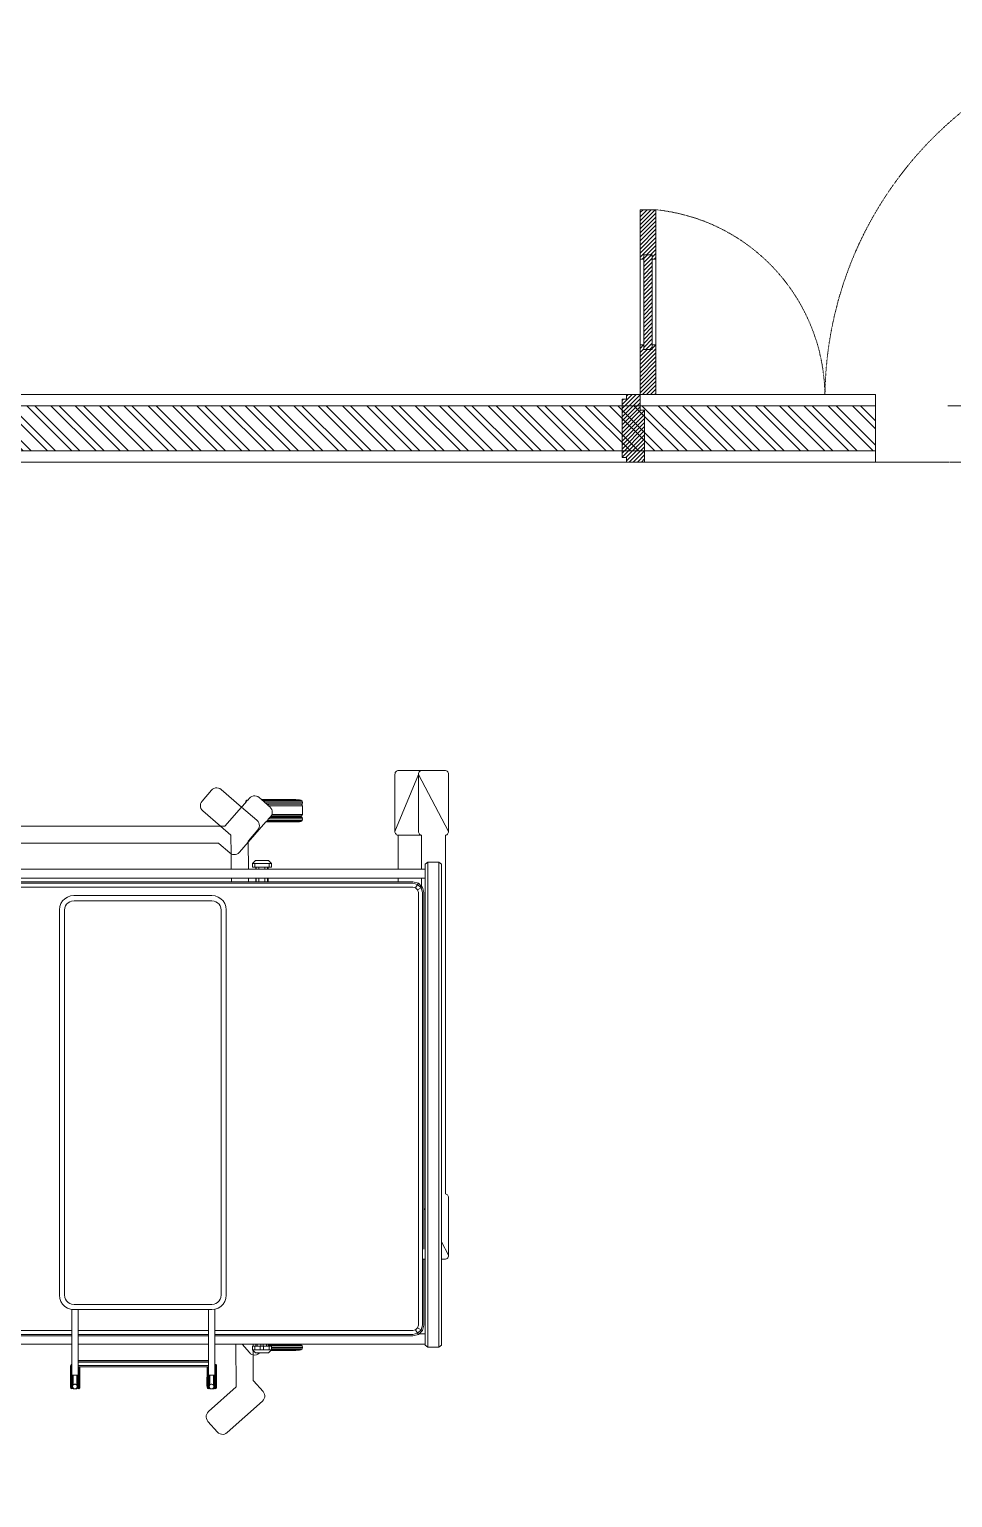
# Model space of a CAD drawing. Header units: millimetres. Extents: x -280308 to 6402717, y -14 to 2073074.
# Drawn here: x -25357 to -23309, y 482651 to 485908 of the extents above; entities that cross this region are included whole.
import ezdxf
from ezdxf.enums import TextEntityAlignment as Align

# ---------------------------------------------------------------- set-up
doc = ezdxf.new("R2010")
doc.units = ezdxf.units.MM
for name, pattern in [('ACAD_ISO03W100', [30, 12, -18]), ('ACAD_ISO08W100', [36, 24, -3, 6, -3]), ('DASHED2', [0.375, 0.25, -0.125])]:
    doc.linetypes.add(name, pattern=pattern)
doc.layers.get('0').update_dxf_attribs({"lineweight": 0})
for name, color, linetype, lineweight in [('_Door & Window', 1, 'Continuous', 0), ('A-ALINE-3', 111, 'Continuous', 15), ('A-ALINE-6', 117, 'Continuous', 9), ('A-ANNOTATION', 144, 'Continuous', 0), ('A-Furn', 250, 'Continuous', 0), ('A-FURN-EQPM', 177, 'Continuous', 0)]:
    doc.layers.add(name, color=color, linetype=linetype, lineweight=lineweight)
doc.layers.add('A-FILL-1', color=7, linetype='Continuous', lineweight=0, true_color=0x454545)
doc.layers.add('A-TEXT', color=254, linetype='Continuous')
doc.styles.add('CENTURY', font='GOTHIC.TTF')
doc.styles.get("Standard").update_dxf_attribs({"font": 'arial.ttf'})

# ---------------------------------------------------------------- blocks, each defined once
blk = doc.blocks.new('A$C6ab96ad6')
at = {"layer": 'A-Furn'}
h = blk.add_hatch(dxfattribs=at)
h.set_pattern_fill('ANSI31', color=256, scale=2, angle=540, style=0)
h.set_pattern_definition([(225, (-3598.3206, 30706.9954), (4.490128, -4.490128), [])])
h.paths.add_polyline_path([(10, 960), (10, 850), (2, 850), (2, 860), (-17, 860), (-17, 850), (-25, 850), (-25, 960)])
h = blk.add_hatch(dxfattribs=at)
h.set_pattern_fill('ANSI31', color=256, scale=2, angle=540, style=0)
h.set_pattern_definition([(225, (-3598.3206, 30816.9954), (4.490128, -4.490128), [])])
h.paths.add_polyline_path([(2, 860), (-17, 860), (-17, 250), (2, 250)])
h = blk.add_hatch(dxfattribs=at)
h.set_pattern_fill('ANSI31', color=256, scale=2, angle=540, style=0)
h.set_pattern_definition([(225, (-3198.3206, 30306.9954), (4.490128, -4.490128), [])])
h.paths.add_polyline_path([(-1210, 560), (-1210, 450), (-1202, 450), (-1202, 460), (-1183, 460), (-1183, 450), (-1175, 450), (-1175, 560)])
h = blk.add_hatch(dxfattribs=at)
h.set_pattern_fill('ANSI31', color=256, scale=2, angle=540, style=0)
h.set_pattern_definition([(225, (-3198.3206, 30816.9954), (4.490128, -4.490128), [])])
h.paths.add_polyline_path([(-1202, 460), (-1183, 460), (-1183, 250), (-1202, 250)])
h = blk.add_hatch(dxfattribs=at)
h.set_pattern_fill('ANSI31', color=256, scale=2, angle=540, style=0)
h.set_pattern_definition([(225, (-2593.7735, 30816.9954), (4.490128, -4.490128), [])])
h.paths.add_polyline_path([(-1210, 150), (-1210, 260), (-1202, 260), (-1202, 250), (-1183, 250), (-1183, 260), (-1175, 260), (-1175, 150)])
h = blk.add_hatch(dxfattribs=at)
h.set_pattern_fill('ANSI31', color=256, scale=2, angle=540, style=0)
h.set_pattern_definition([(225, (-2993.7735, 30816.9954), (4.490128, -4.490128), [])])
h.paths.add_polyline_path([(10, 150), (10, 260), (2, 260), (2, 250), (-17, 250), (-17, 260), (-25, 260), (-25, 150)])
h = blk.add_hatch(dxfattribs=at)
h.set_pattern_fill('ANSI31', color=256, scale=2, angle=540, style=0)
h.set_pattern_definition([(225, (-3898.3206, 30765.815), (4.490128, -4.490128), [])])
h.paths.add_polyline_path([(-1240, 0), (-1240, 10), (-1250, 10), (-1250, 140), (-1240, 140), (-1240, 150), (-1210, 150), (-1210, 115), (-1200, 115), (-1200, 0)])
h = blk.add_hatch(dxfattribs=at)
h.set_pattern_fill('ANSI31', color=256, scale=2, angle=540, style=0)
h.set_pattern_definition([(225, (-3598.3206, 30765.815), (4.490128, -4.490128), [])])
h.paths.add_polyline_path([(40, 0), (40, 10), (50, 10), (50, 140), (40, 140), (40, 150), (10, 150), (10, 115), (0, 115), (0, 0)])
at = {"layer": '_Door & Window'}
for points in [[(10, 960), (10, 850), (2, 850), (2, 860), (-17, 860), (-17, 850), (-25, 850), (-25, 960), (10, 960)], [(-1210, 560), (-1210, 450), (-1202, 450), (-1202, 460), (-1183, 460), (-1183, 450), (-1175, 450), (-1175, 560), (-1210, 560)], [(-1210, 150), (-1210, 260), (-1202, 260), (-1202, 250), (-1183, 250), (-1183, 260), (-1175, 260), (-1175, 150), (-1210, 150)], [(10, 150), (10, 260), (2, 260), (2, 250), (-17, 250), (-17, 260), (-25, 260), (-25, 150), (10, 150)], [(-1240, 0), (-1240, 10), (-1250, 10), (-1250, 140), (-1240, 140), (-1240, 150), (-1210, 150), (-1210, 115), (-1200, 115), (-1200, 0), (-1240, 0)], [(40, 0), (40, 10), (50, 10), (50, 140), (40, 140), (40, 150), (10, 150), (10, 115), (0, 115), (0, 0), (40, 0)]]:
    blk.add_lwpolyline(points, dxfattribs=at)
for points in [[(10, 150), (-25, 150), (-25, 960), (10, 960)], [(-1210, 150), (-1175, 150), (-1175, 560), (-1210, 560)]]:
    blk.add_lwpolyline(points, close=True, dxfattribs=at)
at = {"layer": '_Door & Window', "linetype": 'ACAD_ISO03W100', "ltscale": 0.02}
for centre, radius, start, end in [((22.2, 139.1), 822.2, 93.2889, 179.2425), ((-1218.1, 144.1), 418.1, 0.8095, 84.0847)]:
    blk.add_arc(centre, radius, start, end, dxfattribs=at)
at = {"layer": 'A-Furn'}
for points in [[(2, 860), (-17, 860), (-17, 250), (2, 250)], [(-1202, 460), (-1183, 460), (-1183, 250), (-1202, 250)]]:
    blk.add_lwpolyline(points, close=True, dxfattribs=at)
at = {"layer": 'Defpoints', "ltscale": 0.25, "insert": (-98.9, 182.1), "char_height": 30, "attachment_point": 1, "style": 'CENTURY'}
blk.add_mtext_dynamic_manual_height_columns('120', width=78.467, gutter_width=750, heights=[0], dxfattribs=at)
blk = doc.blocks.new('A$C286adef0')
at = {"layer": 'A-FILL-1', "ltscale": 0.25}
h = blk.add_hatch(dxfattribs=at)
h.set_pattern_fill('ANSI32', color=256, scale=4, angle=270)
h.set_pattern_definition([(315, (50519.543, 89206.224), (26.940768, 26.940768), []), (315, (50519.543, 89188.263), (26.940768, 26.940768), [])])
h.paths.add_polyline_path([(22535.3, -15472), (18272.8, -15472), (18272.8, -15372), (22535.3, -15372)])
at = {"color": 0, "linetype": 'DASHED2', "lineweight": -2, "ltscale": 6}
blk.add_lwpolyline([(19247.8, -18347), (23247.8, -18347), (23247.8, -15497), (19247.8, -15497)], close=True, dxfattribs=at)
at = {"layer": 'A-ALINE-3', "linetype": 'Continuous'}
blk.add_lwpolyline([(22535.3, -15472), (18272.8, -15472), (18272.8, -15372), (22535.3, -15372)], close=True, dxfattribs=at)
at = {"layer": 'A-ALINE-6'}
blk.add_lwpolyline([(22535.3, -15497), (18272.8, -15497), (18272.8, -15347), (22535.3, -15347)], close=True, dxfattribs=at)
at = {"ltscale": 0.25}
blk.add_blockref('A$C6ab96ad6', (23222.8, -15497), dxfattribs=at)
blk = doc.blocks.new('*U539')
at = {"layer": 'A-ANNOTATION', "linetype": 'ACAD_ISO08W100', "ltscale": 0.25}
blk.add_lwpolyline([(0, -7.6411), (0, -228.3482)], dxfattribs=at)
at = {"layer": 'A-TEXT'}
blk.add_attdef('N', text='', height=0.9, dxfattribs=at).set_placement((0, 2.75), align=Align.MIDDLE_CENTER)
blk = doc.blocks.new('A$Cf37525da')
at = {"color": 124, "xscale": -360.0000000000001, "yscale": 360.0000000000001, "zscale": 360.0000000000001, "rotation": 270}
blk.add_blockref('*U539', (4643.8, -13700), dxfattribs=at)
blk = doc.blocks.new('A$C872eac23')
at = {"color": 0, "linetype": 'ByBlock', "lineweight": -2}
for p, q in [((-0.4909, -2.1111), (-0.4909, -0.0817)), ((-0.4821, -2.1111), (-0.4821, -0.0817)), ((0.5013, -0.0817), (0.5013, -1.3546)), ((0.5101, -0.0817), (0.5101, -1.3546)), ((0.5133, -0.0817), (0.5133, -1.3546)), ((-0.5224, -0.4326), (-0.5224, -1.7081)), ((-0.5019, -0.4326), (-0.5019, -1.7083)), ((-0.4941, -0.4326), (-0.4941, -1.7084)), ((-0.6176, -0.543), (-0.6176, -1.6843)), ((0.5317, -1.3546), (0.5317, -1.1233)), ((-0.5795, -1.2092), (-0.5795, -1.6803)), ((-0.4566, -1.3388), (-0.4516, -1.3338)), ((-0.4516, -1.3338), (-0.4457, -1.3301)), ((-0.4457, -1.3301), (-0.439, -1.3277)), ((-0.439, -1.3277), (-0.4317, -1.3268)), ((-0.4317, -1.3268), (0.4231, -1.3268)), ((0.4231, -1.3268), (0.4304, -1.3277)), ((0.4304, -1.3277), (0.4371, -1.3301)), ((0.4371, -1.3301), (0.443, -1.3338)), ((0.443, -1.3338), (0.448, -1.3388)), ((-0.4636, -1.3587), (-0.4627, -1.3514)), ((-0.4636, -1.6652), (-0.4636, -1.3587)), ((-0.4627, -1.3514), (-0.4603, -1.3447)), ((-0.4603, -1.3447), (-0.4566, -1.3388)), ((-0.4514, -1.354), (-0.4521, -1.3593)), ((-0.4521, -1.3593), (-0.4521, -1.6646)), ((-0.4499, -1.3498), (-0.4514, -1.354)), ((-0.4475, -1.346), (-0.4499, -1.3498)), ((-0.4444, -1.3429), (-0.4475, -1.346)), ((-0.4406, -1.3405), (-0.4444, -1.3429)), ((-0.4364, -1.3389), (-0.4406, -1.3405)), ((-0.431, -1.3383), (-0.4364, -1.3389)), ((0.4225, -1.3383), (-0.431, -1.3383)), ((0.4278, -1.3389), (0.4225, -1.3383)), ((0.432, -1.3405), (0.4278, -1.3389)), ((0.4358, -1.3429), (0.432, -1.3405)), ((0.4389, -1.346), (0.4358, -1.3429)), ((0.4413, -1.3498), (0.4389, -1.346)), ((0.4429, -1.354), (0.4413, -1.3498)), ((0.4435, -1.3593), (0.4429, -1.354)), ((0.4435, -1.6646), (0.4435, -1.3593)), ((0.448, -1.3388), (0.4517, -1.3447)), ((0.4517, -1.3447), (0.4541, -1.3514)), ((0.4545, -1.3546), (0.4541, -1.3514)), ((0.4545, -1.3546), (0.455, -1.3587)), ((0.5013, -1.3546), (0.4545, -1.3546)), ((0.455, -1.3587), (0.455, -1.3687)), ((0.5101, -1.3546), (0.5013, -1.3546)), ((0.5133, -1.3546), (0.5101, -1.3546)), ((0.5317, -1.3546), (0.5133, -1.3546)), ((0.5767, -1.3546), (0.5317, -1.3546)), ((0.577, -1.353), (0.5766, -1.3544)), ((0.5766, -1.3544), (0.5767, -1.3546)), ((0.5821, -1.3544), (0.5766, -1.3544)), ((0.582, -1.3546), (0.5767, -1.3546)), ((0.578, -1.352), (0.577, -1.353)), ((0.577, -1.353), (0.6302, -1.353)), ((0.5781, -1.352), (0.578, -1.352)), ((0.5793, -1.3517), (0.5781, -1.352)), ((0.5781, -1.352), (0.629, -1.352)), ((0.5828, -1.3517), (0.5793, -1.3517)), ((0.582, -1.3546), (0.5821, -1.3544)), ((0.5822, -1.3546), (0.582, -1.3546)), ((0.5821, -1.3544), (0.5822, -1.3544)), ((0.5822, -1.3544), (0.6306, -1.3543)), ((0.5822, -1.3544), (0.5822, -1.3546)), ((0.5822, -1.3546), (0.6005, -1.3546)), ((0.583, -1.3513), (0.5828, -1.3517)), ((0.5828, -1.3517), (0.6247, -1.3516)), ((0.6245, -1.3512), (0.583, -1.3513)), ((0.6005, -1.3546), (0.6005, -1.3557)), ((0.6005, -1.3557), (0.6005, -1.356)), ((0.6005, -1.3557), (0.6302, -1.3557)), ((0.6005, -1.356), (0.6005, -1.3572)), ((0.6005, -1.3572), (0.6005, -1.3654)), ((0.6189, -1.3572), (0.6005, -1.3572)), ((0.6005, -1.3654), (0.6005, -1.3667)), ((0.6189, -1.3654), (0.6005, -1.3654)), ((0.6005, -1.3667), (0.6005, -1.3669)), ((0.6005, -1.3667), (0.6253, -1.3667)), ((0.6005, -1.3669), (0.6005, -1.3673)), ((0.6005, -1.3669), (0.6253, -1.3669)), ((0.6005, -1.3673), (0.629, -1.3672)), ((0.6005, -1.3673), (0.6005, -1.3683)), ((0.6085, -1.3559), (0.6099, -1.3559)), ((0.6129, -1.3559), (0.6149, -1.3559)), ((0.617, -1.3559), (0.6191, -1.3559)), ((0.6189, -1.3572), (0.6227, -1.3571)), ((0.6228, -1.3655), (0.6189, -1.3654)), ((0.6271, -1.3559), (0.6205, -1.3559)), ((0.6205, -1.3613), (0.6206, -1.3603)), ((0.6206, -1.3623), (0.6205, -1.3613)), ((0.6206, -1.3603), (0.6209, -1.3593)), ((0.6209, -1.3633), (0.6206, -1.3623)), ((0.6209, -1.3593), (0.6214, -1.3584)), ((0.6214, -1.3642), (0.6209, -1.3633)), ((0.6214, -1.3584), (0.622, -1.3576)), ((0.6221, -1.3649), (0.6214, -1.3642)), ((0.622, -1.3576), (0.6227, -1.3571)), ((0.6228, -1.3655), (0.6221, -1.3649)), ((0.6227, -1.3571), (0.6228, -1.357)), ((0.6228, -1.357), (0.6237, -1.3565)), ((0.6228, -1.3656), (0.6228, -1.3655)), ((0.6237, -1.3661), (0.6228, -1.3656)), ((0.6237, -1.3565), (0.6247, -1.3562)), ((0.6247, -1.3663), (0.6237, -1.3661)), ((0.6247, -1.3516), (0.6245, -1.3512)), ((0.6247, -1.3516), (0.6277, -1.3516)), ((0.6247, -1.3562), (0.6257, -1.3561)), ((0.6257, -1.3664), (0.6247, -1.3663)), ((0.6253, -1.3667), (0.6253, -1.3669)), ((0.6253, -1.3667), (0.6301, -1.3667)), ((0.6253, -1.3669), (0.6278, -1.3669)), ((0.6257, -1.3561), (0.6267, -1.3562)), ((0.6257, -1.3561), (0.6257, -1.3561)), ((0.6257, -1.3664), (0.6267, -1.3663)), ((0.6267, -1.3562), (0.6277, -1.3565)), ((0.6277, -1.3661), (0.6267, -1.3663)), ((0.6287, -1.3559), (0.6275, -1.3559)), ((0.6277, -1.3516), (0.6278, -1.3516)), ((0.6277, -1.3516), (0.6277, -1.3516)), ((0.6277, -1.3565), (0.6286, -1.357)), ((0.6286, -1.3656), (0.6277, -1.3661)), ((0.6278, -1.3516), (0.629, -1.352)), ((0.6278, -1.3669), (0.629, -1.3672)), ((0.6288, -1.3572), (0.6286, -1.357)), ((0.6286, -1.3656), (0.6289, -1.3654)), ((0.6288, -1.3654), (0.6286, -1.3656)), ((0.6288, -1.3572), (0.6289, -1.3572)), ((0.6288, -1.3572), (0.6293, -1.3576)), ((0.6294, -1.3649), (0.6288, -1.3654)), ((0.6288, -1.3654), (0.6289, -1.3654)), ((0.6289, -1.3572), (0.6293, -1.3576)), ((0.6289, -1.3572), (0.631, -1.3572)), ((0.6289, -1.3654), (0.6304, -1.3654)), ((0.629, -1.352), (0.6292, -1.352)), ((0.629, -1.3672), (0.6292, -1.3672)), ((0.6291, -1.3559), (0.6297, -1.3559)), ((0.6292, -1.352), (0.6302, -1.353)), ((0.6292, -1.3672), (0.6302, -1.3682)), ((0.6293, -1.3576), (0.63, -1.3584)), ((0.63, -1.3641), (0.6294, -1.3649)), ((0.63, -1.3559), (0.6298, -1.3559)), ((0.6302, -1.3557), (0.63, -1.3559)), ((0.6301, -1.3559), (0.63, -1.3559)), ((0.6305, -1.3593), (0.63, -1.3584)), ((0.6305, -1.3633), (0.63, -1.3641)), ((0.631, -1.3572), (0.6301, -1.3559)), ((0.631, -1.3654), (0.6301, -1.3667)), ((0.6302, -1.353), (0.6306, -1.3543)), ((0.6306, -1.3543), (0.6302, -1.3557)), ((0.631, -1.3654), (0.6304, -1.3654)), ((0.6308, -1.3603), (0.6305, -1.3593)), ((0.6308, -1.3623), (0.6305, -1.3633)), ((0.6309, -1.3613), (0.6308, -1.3603)), ((0.6308, -1.3623), (0.6309, -1.3613)), ((0.631, -1.3572), (0.631, -1.3654)), ((0.455, -1.6575), (0.455, -1.3687)), ((0.455, -1.3687), (0.5013, -1.3687)), ((0.5013, -1.6575), (0.5013, -1.3687)), ((0.5013, -1.3687), (0.5101, -1.3687)), ((0.5101, -1.6575), (0.5101, -1.3687)), ((0.5101, -1.3687), (0.5133, -1.3687)), ((0.5133, -1.6575), (0.5133, -1.3687)), ((0.5133, -1.3687), (0.5317, -1.3687)), ((0.5317, -1.6575), (0.5317, -1.3687)), ((0.5317, -1.3687), (0.5679, -1.3687)), ((0.5679, -1.3687), (0.5679, -1.6573)), ((0.5679, -1.3687), (0.5683, -1.3687)), ((0.5683, -1.3687), (0.5683, -1.6573)), ((0.5714, -1.3687), (0.5683, -1.3687)), ((0.5714, -1.3687), (0.5714, -1.6573)), ((0.5714, -1.3687), (0.5786, -1.3687)), ((0.5786, -1.3687), (0.5786, -1.6573)), ((0.5786, -1.3687), (0.5818, -1.3687)), ((0.5818, -1.3687), (0.5818, -1.6573)), ((0.5818, -1.3687), (0.5822, -1.3687)), ((0.5822, -1.3697), (0.5822, -1.3687)), ((0.5822, -1.3687), (0.6005, -1.3687)), ((0.5822, -1.3697), (0.6306, -1.3696)), ((0.5822, -1.3711), (0.5822, -1.3697)), ((0.5822, -1.3711), (0.6302, -1.371)), ((0.5822, -1.3721), (0.5822, -1.3711)), ((0.5822, -1.3721), (0.6291, -1.372)), ((0.5822, -1.3724), (0.5822, -1.3721)), ((0.5822, -1.6547), (0.5822, -1.3724)), ((0.5822, -1.3724), (0.583, -1.3724)), ((0.583, -1.3724), (0.583, -1.3725)), ((0.6246, -1.3724), (0.583, -1.3724)), ((0.583, -1.3725), (0.6245, -1.3725)), ((0.6005, -1.3683), (0.6302, -1.3682)), ((0.6005, -1.3683), (0.6005, -1.3687)), ((0.6246, -1.3724), (0.6245, -1.3725)), ((0.6246, -1.3724), (0.6277, -1.3724)), ((0.6278, -1.3723), (0.6277, -1.3724)), ((0.6279, -1.3724), (0.6278, -1.3723)), ((0.6291, -1.372), (0.6279, -1.3724)), ((0.6291, -1.372), (0.6292, -1.372)), ((0.6302, -1.371), (0.6292, -1.372)), ((0.6302, -1.3682), (0.6306, -1.3696)), ((0.6306, -1.3696), (0.6302, -1.371)), ((-0.6972, -1.664), (-0.673, -1.6432)), ((-0.673, -1.6432), (-0.6701, -1.6413)), ((-0.6701, -1.6413), (-0.6669, -1.64)), ((-0.6669, -1.64), (-0.6636, -1.6396)), ((-0.6636, -1.6396), (-0.6602, -1.6398)), ((-0.6602, -1.6398), (-0.657, -1.6408)), ((-0.657, -1.6408), (-0.654, -1.6425)), ((-0.654, -1.6425), (-0.6514, -1.6449)), ((-0.6514, -1.6449), (-0.6176, -1.6843)), ((0.455, -1.6575), (0.455, -1.6652)), ((0.5013, -1.6575), (0.455, -1.6575)), ((0.5101, -1.6575), (0.5013, -1.6575)), ((0.5133, -1.6575), (0.5101, -1.6575)), ((0.5317, -1.6575), (0.5133, -1.6575)), ((0.5766, -1.6575), (0.5317, -1.6575)), ((0.5679, -1.6573), (0.5683, -1.6573)), ((0.5714, -1.6573), (0.5683, -1.6573)), ((0.5714, -1.6573), (0.5766, -1.6573)), ((0.5766, -1.6573), (0.5766, -1.6574)), ((0.5766, -1.6573), (0.5786, -1.6573)), ((0.5766, -1.6574), (0.5766, -1.6575)), ((0.5766, -1.6574), (0.5821, -1.6574)), ((0.5821, -1.6575), (0.5766, -1.6575)), ((0.5818, -1.6573), (0.5786, -1.6573)), ((0.5818, -1.6573), (0.5822, -1.6573)), ((0.5821, -1.6575), (0.5821, -1.6574)), ((0.5821, -1.6574), (0.5822, -1.6574)), ((0.5822, -1.6575), (0.5821, -1.6575)), ((0.5822, -1.655), (0.5822, -1.6547)), ((0.5822, -1.6547), (0.5828, -1.6547)), ((0.5822, -1.656), (0.5822, -1.655)), ((0.5822, -1.655), (0.629, -1.655)), ((0.5822, -1.6573), (0.5822, -1.656)), ((0.5822, -1.656), (0.6302, -1.656)), ((0.5822, -1.6574), (0.6306, -1.6573)), ((0.5822, -1.6574), (0.5822, -1.6575)), ((0.5822, -1.6575), (0.6005, -1.6575)), ((0.583, -1.6543), (0.5828, -1.6547)), ((0.5828, -1.6547), (0.6247, -1.6546)), ((0.6245, -1.6542), (0.583, -1.6543)), ((0.6005, -1.6575), (0.6005, -1.6587)), ((0.6005, -1.6587), (0.6005, -1.659)), ((0.6005, -1.6587), (0.6302, -1.6587)), ((0.6005, -1.659), (0.6005, -1.6602)), ((0.6005, -1.6602), (0.6005, -1.6685)), ((0.6189, -1.6602), (0.6005, -1.6602)), ((0.6085, -1.659), (0.6099, -1.659)), ((0.6129, -1.659), (0.6149, -1.659)), ((0.617, -1.6589), (0.6191, -1.6589)), ((0.6189, -1.6602), (0.6227, -1.6601)), ((0.6271, -1.6589), (0.6205, -1.6589)), ((0.6214, -1.6614), (0.622, -1.6606)), ((0.622, -1.6606), (0.6227, -1.6601)), ((0.6227, -1.6601), (0.6228, -1.66)), ((0.6228, -1.66), (0.6237, -1.6595)), ((0.6237, -1.6595), (0.6247, -1.6592)), ((0.6247, -1.6546), (0.6245, -1.6542)), ((0.6247, -1.6546), (0.6277, -1.6546)), ((0.6247, -1.6592), (0.6257, -1.6591)), ((0.6257, -1.6591), (0.6267, -1.6592)), ((0.6257, -1.6591), (0.6257, -1.6591)), ((0.6263, -1.719), (0.6811, -1.6576)), ((0.6267, -1.6592), (0.6277, -1.6595)), ((0.6287, -1.6589), (0.6275, -1.6589)), ((0.6277, -1.6546), (0.6278, -1.6546)), ((0.6277, -1.6546), (0.6277, -1.6546)), ((0.6277, -1.6595), (0.6286, -1.66)), ((0.6278, -1.6546), (0.629, -1.655)), ((0.6288, -1.6602), (0.6286, -1.66)), ((0.6288, -1.6602), (0.6289, -1.6602)), ((0.6288, -1.6602), (0.6293, -1.6606)), ((0.6289, -1.6602), (0.6293, -1.6606)), ((0.6289, -1.6602), (0.631, -1.6602)), ((0.6292, -1.655), (0.629, -1.655)), ((0.6291, -1.6589), (0.6297, -1.6589)), ((0.6292, -1.655), (0.6302, -1.656)), ((0.6293, -1.6606), (0.63, -1.6614)), ((0.63, -1.6589), (0.6298, -1.6589)), ((0.6302, -1.6587), (0.63, -1.6589)), ((0.6301, -1.6589), (0.63, -1.6589)), ((0.631, -1.6602), (0.6301, -1.6589)), ((0.6302, -1.656), (0.6306, -1.6573)), ((0.6306, -1.6573), (0.6302, -1.6587)), ((0.631, -1.6602), (0.631, -1.6684)), ((0.6811, -1.6576), (0.6837, -1.6552)), ((0.6837, -1.6552), (0.6867, -1.6536)), ((0.6867, -1.6536), (0.69, -1.6527)), ((0.69, -1.6527), (0.6933, -1.6525)), ((0.6933, -1.6525), (0.6967, -1.653)), ((0.6967, -1.653), (0.6999, -1.6543)), ((0.6999, -1.6543), (0.7028, -1.6563)), ((0.7028, -1.6563), (0.7265, -1.6775)), ((-0.7025, -1.6761), (-0.7023, -1.6728)), ((-0.702, -1.6794), (-0.7025, -1.6761)), ((-0.7023, -1.6728), (-0.7013, -1.6695)), ((-0.7008, -1.6827), (-0.702, -1.6794)), ((-0.7013, -1.6695), (-0.6996, -1.6665)), ((-0.6988, -1.6856), (-0.7008, -1.6827)), ((-0.6996, -1.6665), (-0.6972, -1.664)), ((-0.6598, -1.731), (-0.6988, -1.6856)), ((-0.6176, -1.6843), (-0.5978, -1.7074)), ((-0.6176, -1.6941), (-0.6176, -1.6843)), ((-0.5795, -1.6803), (-0.5794, -1.6804)), ((-0.5794, -1.6804), (-0.5793, -1.6805)), ((-0.5794, -1.6804), (-0.5794, -1.6804)), ((-0.5793, -1.6805), (-0.5792, -1.6806)), ((-0.5792, -1.6806), (-0.5791, -1.6807)), ((-0.5792, -1.6806), (-0.5792, -1.6806)), ((-0.5791, -1.6807), (-0.5581, -1.7047)), ((-0.5791, -1.6807), (-0.5791, -1.6807)), ((-0.4627, -1.6725), (-0.4636, -1.6652)), ((-0.4603, -1.6793), (-0.4627, -1.6725)), ((-0.4566, -1.6852), (-0.4603, -1.6793)), ((-0.4516, -1.6901), (-0.4566, -1.6852)), ((-0.4521, -1.6646), (-0.4514, -1.6699)), ((-0.4457, -1.6939), (-0.4516, -1.6901)), ((-0.4514, -1.6699), (-0.4499, -1.6742)), ((-0.4499, -1.6742), (-0.4475, -1.6779)), ((-0.4475, -1.6779), (-0.4444, -1.6811)), ((-0.4444, -1.6811), (-0.4406, -1.6835)), ((-0.4406, -1.6835), (-0.4364, -1.685)), ((-0.4364, -1.685), (-0.431, -1.6856)), ((-0.431, -1.6856), (0.4225, -1.6856)), ((0.4225, -1.6856), (0.4278, -1.685)), ((0.4278, -1.685), (0.432, -1.6835)), ((0.432, -1.6835), (0.4358, -1.6811)), ((0.4358, -1.6811), (0.4389, -1.6779)), ((0.443, -1.6901), (0.4371, -1.6939)), ((0.4389, -1.6779), (0.4413, -1.6742)), ((0.4413, -1.6742), (0.4429, -1.6699)), ((0.4429, -1.6699), (0.4435, -1.6646)), ((0.448, -1.6852), (0.443, -1.6901)), ((0.4517, -1.6793), (0.448, -1.6852)), ((0.4541, -1.6725), (0.4517, -1.6793)), ((0.4541, -1.6725), (0.4542, -1.6716)), ((0.455, -1.6652), (0.4542, -1.6716)), ((0.4542, -1.6716), (0.5013, -1.6716)), ((0.5013, -2.1111), (0.5013, -1.6716)), ((0.5013, -1.6716), (0.5101, -1.6716)), ((0.5101, -2.1111), (0.5101, -1.6716)), ((0.5101, -1.6716), (0.5133, -1.6716)), ((0.5133, -2.1111), (0.5133, -1.6716)), ((0.5133, -1.6716), (0.5317, -1.6716)), ((0.5317, -1.7181), (0.5317, -1.6716)), ((0.5769, -1.6716), (0.5317, -1.6716)), ((0.5769, -1.6716), (0.5766, -1.6727)), ((0.5766, -1.6727), (0.6306, -1.6726)), ((0.5766, -1.6727), (0.577, -1.6741)), ((0.5769, -1.6716), (0.6005, -1.6716)), ((0.577, -1.6741), (0.6302, -1.674)), ((0.577, -1.6741), (0.578, -1.6751)), ((0.5782, -1.6751), (0.578, -1.6751)), ((0.5782, -1.6751), (0.6291, -1.675)), ((0.5782, -1.6751), (0.5794, -1.6754)), ((0.5794, -1.6754), (0.583, -1.6754)), ((0.583, -1.6754), (0.583, -1.6756)), ((0.583, -1.6754), (0.6246, -1.6754)), ((0.583, -1.6756), (0.6245, -1.6755)), ((0.6189, -1.6684), (0.6005, -1.6685)), ((0.6005, -1.6685), (0.6005, -1.6697)), ((0.6005, -1.6697), (0.6005, -1.6699)), ((0.6005, -1.6697), (0.6253, -1.6697)), ((0.6005, -1.6699), (0.6005, -1.6703)), ((0.6005, -1.6699), (0.6253, -1.6699)), ((0.6005, -1.6703), (0.6005, -1.6713)), ((0.6005, -1.6703), (0.629, -1.6703)), ((0.6005, -1.6713), (0.6005, -1.6716)), ((0.6005, -1.6713), (0.6302, -1.6713)), ((0.6228, -1.6685), (0.6189, -1.6684)), ((0.6205, -1.6643), (0.6206, -1.6633)), ((0.6206, -1.6653), (0.6205, -1.6643)), ((0.6206, -1.6633), (0.6209, -1.6623)), ((0.6209, -1.6663), (0.6206, -1.6653)), ((0.6209, -1.6623), (0.6214, -1.6614)), ((0.6214, -1.6672), (0.6209, -1.6663)), ((0.6221, -1.668), (0.6214, -1.6672)), ((0.6228, -1.6685), (0.6221, -1.668)), ((0.6228, -1.6686), (0.6228, -1.6685)), ((0.6237, -1.6691), (0.6228, -1.6686)), ((0.6247, -1.6694), (0.6237, -1.6691)), ((0.6246, -1.6754), (0.6245, -1.6755)), ((0.6246, -1.6754), (0.6279, -1.6754)), ((0.6257, -1.6695), (0.6247, -1.6694)), ((0.6253, -1.6697), (0.6253, -1.6699)), ((0.6253, -1.6697), (0.6301, -1.6697)), ((0.6253, -1.6699), (0.6277, -1.6699)), ((0.6257, -1.6695), (0.6267, -1.6694)), ((0.6277, -1.6691), (0.6267, -1.6694)), ((0.6286, -1.6686), (0.6277, -1.6691)), ((0.6278, -1.6699), (0.6277, -1.6699)), ((0.6278, -1.6699), (0.6278, -1.6699)), ((0.6278, -1.6699), (0.629, -1.6703)), ((0.6291, -1.675), (0.6279, -1.6754)), ((0.6286, -1.6686), (0.6289, -1.6684)), ((0.6288, -1.6684), (0.6286, -1.6686)), ((0.6294, -1.6679), (0.6288, -1.6684)), ((0.6288, -1.6684), (0.6289, -1.6684)), ((0.6289, -1.6684), (0.6304, -1.6684)), ((0.629, -1.6703), (0.6292, -1.6703)), ((0.6292, -1.675), (0.6291, -1.675)), ((0.6292, -1.6703), (0.6302, -1.6713)), ((0.6302, -1.674), (0.6292, -1.675)), ((0.63, -1.6672), (0.6294, -1.6679)), ((0.6305, -1.6623), (0.63, -1.6614)), ((0.6305, -1.6663), (0.63, -1.6672)), ((0.631, -1.6684), (0.6301, -1.6697)), ((0.6302, -1.6713), (0.6306, -1.6726)), ((0.6306, -1.6726), (0.6302, -1.674)), ((0.631, -1.6684), (0.6304, -1.6684)), ((0.6308, -1.6633), (0.6305, -1.6623)), ((0.6308, -1.6653), (0.6305, -1.6663)), ((0.6309, -1.6643), (0.6308, -1.6633)), ((0.6308, -1.6653), (0.6309, -1.6643)), ((0.7265, -1.6775), (0.7288, -1.6801)), ((0.7288, -1.6801), (0.7305, -1.6831)), ((0.7311, -1.6931), (0.7298, -1.6963)), ((0.7305, -1.6831), (0.7314, -1.6864)), ((0.7316, -1.6898), (0.7311, -1.6931)), ((0.7314, -1.6864), (0.7316, -1.6898)), ((-0.6598, -1.731), (-0.6176, -1.6941)), ((-0.5978, -1.7074), (-0.556, -1.7078)), ((-0.5572, -1.7237), (-0.5596, -1.7263)), ((-0.5581, -1.7047), (-0.5561, -1.7076)), ((-0.5555, -1.7207), (-0.5572, -1.7237)), ((-0.5561, -1.7076), (-0.556, -1.7078)), ((-0.5224, -1.7081), (-0.556, -1.7078)), ((-0.556, -1.7078), (-0.5549, -1.7108)), ((-0.5546, -1.7175), (-0.5555, -1.7207)), ((-0.5549, -1.7108), (-0.5544, -1.7141)), ((-0.5544, -1.7141), (-0.5546, -1.7175)), ((-0.5224, -1.7081), (-0.5224, -1.7462)), ((-0.5019, -1.7083), (-0.4941, -1.7084)), ((-0.5019, -1.7083), (-0.5019, -1.7464)), ((-0.4941, -1.7084), (-0.4941, -1.7465)), ((-0.439, -1.6963), (-0.4457, -1.6939)), ((-0.4317, -1.6971), (-0.439, -1.6963)), ((0.4231, -1.6971), (-0.4317, -1.6971)), ((0.4304, -1.6963), (0.4231, -1.6971)), ((0.4371, -1.6939), (0.4304, -1.6963)), ((0.5317, -1.7181), (0.6263, -1.719)), ((0.5317, -1.7319), (0.5317, -1.7181)), ((0.7277, -1.6992), (0.658, -1.7773)), ((0.7298, -1.6963), (0.7277, -1.6992)), ((-0.6848, -1.7605), (-0.6846, -1.7571)), ((-0.6846, -1.7571), (-0.6836, -1.7539)), ((-0.6836, -1.7539), (-0.6819, -1.7509)), ((-0.6819, -1.7509), (-0.6796, -1.7483)), ((-0.6796, -1.7483), (-0.6754, -1.7447)), ((-0.6754, -1.7447), (-0.6749, -1.7426)), ((-0.6754, -1.7447), (-0.6749, -1.7442)), ((-0.6749, -1.7426), (-0.6726, -1.7403)), ((-0.6749, -1.7442), (-0.6726, -1.7421)), ((-0.6749, -1.7426), (-0.6749, -1.7442)), ((-0.6726, -1.7403), (-0.6695, -1.7395)), ((-0.6726, -1.7421), (-0.6695, -1.7395)), ((-0.6726, -1.7403), (-0.6726, -1.7421)), ((-0.6695, -1.7395), (-0.6598, -1.731)), ((-0.6306, -1.7651), (-0.6598, -1.731)), ((-0.5817, -1.7456), (-0.6268, -1.7851)), ((-0.5848, -1.746), (-0.609, -1.7667)), ((-0.5847, -1.7459), (-0.5848, -1.746)), ((-0.5848, -1.746), (-0.5848, -1.746)), ((-0.5846, -1.7458), (-0.5847, -1.7459)), ((-0.5847, -1.7459), (-0.5847, -1.7459)), ((-0.5845, -1.7457), (-0.5846, -1.7458)), ((-0.5844, -1.7456), (-0.5845, -1.7457)), ((-0.5845, -1.7457), (-0.5845, -1.7457)), ((-0.5817, -1.7456), (-0.5844, -1.7456)), ((-0.5596, -1.7263), (-0.5817, -1.7456)), ((-0.5817, -1.7456), (-0.5224, -1.7462)), ((-0.5348, -1.7551), (-0.5416, -1.762)), ((-0.5267, -1.7551), (-0.5348, -1.7551)), ((-0.5348, -1.7551), (-0.5348, -1.76)), ((-0.5267, -1.7551), (-0.5267, -1.76)), ((-0.5224, -1.7462), (-0.5224, -1.7626)), ((-0.5019, -1.7464), (-0.4941, -1.7465)), ((-0.5019, -1.7464), (-0.5019, -1.7626)), ((-0.4941, -1.7465), (-0.4941, -1.7626)), ((0.5317, -1.7319), (0.5504, -1.7483)), ((0.5317, -1.7563), (0.5317, -1.7319)), ((0.5363, -1.7563), (0.5317, -1.7563)), ((0.5317, -1.7626), (0.5317, -1.7563)), ((0.5444, -1.7551), (0.5363, -1.7551)), ((0.5363, -1.7563), (0.5363, -1.7551)), ((0.5363, -1.76), (0.5363, -1.7563)), ((0.5456, -1.7564), (0.5444, -1.7551)), ((0.5444, -1.7551), (0.5444, -1.76)), ((0.5511, -1.762), (0.5456, -1.7564)), ((0.5552, -1.7565), (0.5456, -1.7564)), ((0.5504, -1.7483), (0.5528, -1.7509)), ((0.5528, -1.7509), (0.5545, -1.7539)), ((0.5545, -1.7539), (0.5552, -1.7565)), ((0.5552, -1.7565), (0.6122, -1.757)), ((0.5552, -1.7565), (0.5554, -1.7571)), ((0.5554, -1.7571), (0.5556, -1.7605)), ((0.6122, -1.757), (0.6126, -1.7574)), ((0.6364, -1.7786), (0.6126, -1.7574)), ((-0.6843, -1.7638), (-0.6848, -1.7605)), ((-0.683, -1.767), (-0.6843, -1.7638)), ((-0.681, -1.7699), (-0.683, -1.767)), ((-0.6766, -1.775), (-0.681, -1.7699)), ((-0.6758, -1.7759), (-0.6766, -1.775)), ((-0.6766, -1.775), (-0.6766, -1.851)), ((-0.6749, -1.7769), (-0.6758, -1.7759)), ((-0.6758, -1.8514), (-0.6758, -1.7759)), ((-0.6726, -1.7796), (-0.6749, -1.7769)), ((-0.6749, -1.8627), (-0.6749, -1.7769)), ((-0.6693, -1.7833), (-0.6726, -1.7796)), ((-0.6726, -1.8651), (-0.6726, -1.7796)), ((-0.6661, -1.7869), (-0.6693, -1.7833)), ((-0.6693, -1.7833), (-0.6693, -1.866)), ((-0.6656, -1.7875), (-0.6661, -1.7869)), ((-0.6661, -1.7869), (-0.6661, -1.8651)), ((-0.6627, -1.7909), (-0.6656, -1.7875)), ((-0.6656, -1.7912), (-0.6656, -1.7878)), ((-0.6601, -1.7938), (-0.6627, -1.7909)), ((-0.6627, -1.7909), (-0.6627, -1.8661)), ((-0.6335, -1.791), (-0.6367, -1.7938)), ((-0.6303, -1.7882), (-0.6335, -1.791)), ((-0.6335, -1.791), (-0.6335, -1.866)), ((-0.628, -1.7675), (-0.6306, -1.7651)), ((-0.6279, -1.7861), (-0.6303, -1.7882)), ((-0.6303, -1.7882), (-0.6303, -1.8651)), ((-0.625, -1.7692), (-0.628, -1.7675)), ((-0.6271, -1.7854), (-0.6279, -1.7861)), ((-0.6279, -1.7861), (-0.6279, -1.8627)), ((-0.6268, -1.7851), (-0.6271, -1.7854)), ((-0.6271, -1.7854), (-0.6271, -1.8511)), ((-0.6268, -1.851), (-0.6268, -1.7851)), ((-0.6218, -1.7702), (-0.625, -1.7692)), ((-0.6185, -1.7704), (-0.6218, -1.7702)), ((-0.6151, -1.77), (-0.6185, -1.7704)), ((-0.6119, -1.7687), (-0.6151, -1.77)), ((-0.609, -1.7667), (-0.6119, -1.7687)), ((-0.5416, -1.762), (-0.5416, -1.7903)), ((-0.5348, -1.7971), (-0.5416, -1.7903)), ((-0.5267, -1.76), (-0.5348, -1.76)), ((-0.5348, -1.76), (-0.5348, -1.7922)), ((-0.5267, -1.7626), (-0.5267, -1.76)), ((-0.5224, -1.7626), (-0.5267, -1.7626)), ((-0.5267, -1.7626), (-0.5267, -1.7634)), ((-0.5267, -1.7634), (-0.5224, -1.7634)), ((-0.5267, -1.7694), (-0.5267, -1.7634)), ((-0.5224, -1.7694), (-0.5267, -1.7694)), ((-0.5267, -1.7694), (-0.5267, -1.7829)), ((-0.5224, -1.7829), (-0.5267, -1.7829)), ((-0.5267, -1.7829), (-0.5267, -1.7888)), ((-0.5224, -1.7888), (-0.5267, -1.7888)), ((-0.5267, -1.7888), (-0.5267, -1.7896)), ((-0.5224, -1.7896), (-0.5267, -1.7896)), ((-0.5267, -1.7922), (-0.5267, -1.7896)), ((-0.5224, -1.7626), (-0.5224, -1.7634)), ((-0.5224, -1.7634), (-0.5224, -1.7694)), ((-0.5224, -1.7694), (-0.5224, -1.7829)), ((-0.5224, -1.7829), (-0.5224, -1.7888)), ((-0.5224, -1.7888), (-0.5224, -1.7896)), ((-0.5224, -1.7896), (-0.5224, -2.0781)), ((-0.4941, -1.7626), (-0.5019, -1.7626)), ((-0.5019, -1.7634), (-0.5019, -1.7626)), ((-0.5019, -1.7634), (-0.4941, -1.7634)), ((-0.5019, -1.7694), (-0.5019, -1.7634)), ((-0.4941, -1.7694), (-0.5019, -1.7694)), ((-0.5019, -1.7829), (-0.5019, -1.7694)), ((-0.4941, -1.7829), (-0.5019, -1.7829)), ((-0.5019, -1.7888), (-0.5019, -1.7829)), ((-0.4941, -1.7888), (-0.5019, -1.7888)), ((-0.5019, -1.7896), (-0.5019, -1.7888)), ((-0.4941, -1.7896), (-0.5019, -1.7896)), ((-0.5019, -1.7896), (-0.5019, -2.0781)), ((-0.4941, -1.7626), (-0.4941, -1.7634)), ((-0.4941, -1.7634), (-0.4941, -1.7694)), ((-0.4941, -1.7694), (-0.4941, -1.7829)), ((-0.4941, -1.7829), (-0.4941, -1.7888)), ((-0.4941, -1.7888), (-0.4941, -1.7896)), ((-0.4941, -1.7896), (-0.4941, -2.0781)), ((0.5363, -1.7626), (0.5317, -1.7626)), ((0.5317, -1.7658), (0.5317, -1.7626)), ((0.5317, -1.7658), (0.5363, -1.7658)), ((0.5317, -1.7738), (0.5317, -1.7658)), ((0.5317, -1.7738), (0.5363, -1.7738)), ((0.5317, -1.7785), (0.5317, -1.7738)), ((0.5317, -1.7785), (0.5363, -1.7785)), ((0.5317, -1.7865), (0.5317, -1.7785)), ((0.5317, -1.7865), (0.5363, -1.7865)), ((0.5317, -1.7896), (0.5317, -1.7865)), ((0.5317, -1.7896), (0.5346, -1.7896)), ((0.5317, -1.7929), (0.5317, -1.7896)), ((0.5333, -1.7912), (0.5324, -1.7922)), ((0.5346, -1.7896), (0.5333, -1.7912)), ((0.5333, -1.7912), (0.5333, -1.8627)), ((0.5346, -1.7896), (0.5356, -1.7896)), ((0.5356, -1.7896), (0.5363, -1.7896)), ((0.5356, -1.7896), (0.5356, -1.8651)), ((0.5363, -1.76), (0.5363, -1.7626)), ((0.5363, -1.76), (0.5444, -1.76)), ((0.5363, -1.7626), (0.5363, -1.7658)), ((0.5363, -1.7725), (0.5363, -1.7658)), ((0.5363, -1.7725), (0.5444, -1.7725)), ((0.5363, -1.7738), (0.5363, -1.7725)), ((0.5363, -1.7785), (0.5363, -1.7738)), ((0.5363, -1.7798), (0.5363, -1.7785)), ((0.5363, -1.7798), (0.5444, -1.7798)), ((0.5363, -1.7865), (0.5363, -1.7798)), ((0.5363, -1.7865), (0.5363, -1.7896)), ((0.5363, -1.7896), (0.5363, -1.7922)), ((0.5444, -1.76), (0.5444, -1.7725)), ((0.5444, -1.7798), (0.5444, -1.7725)), ((0.5444, -1.7798), (0.5444, -1.7922)), ((0.5455, -1.7959), (0.5511, -1.7903)), ((0.5511, -1.7708), (0.5511, -1.762)), ((0.5519, -1.7699), (0.5511, -1.7708)), ((0.5511, -1.7903), (0.5511, -1.7708)), ((0.5539, -1.767), (0.5519, -1.7699)), ((0.5551, -1.7638), (0.5539, -1.767)), ((0.5556, -1.7605), (0.5551, -1.7638)), ((0.6393, -1.7806), (0.6364, -1.7786)), ((0.6424, -1.7819), (0.6393, -1.7806)), ((0.6458, -1.7825), (0.6424, -1.7819)), ((0.6491, -1.7823), (0.6458, -1.7825)), ((0.6524, -1.7813), (0.6491, -1.7823)), ((0.6554, -1.7797), (0.6524, -1.7813)), ((0.658, -1.7773), (0.6554, -1.7797)), ((-0.6575, -1.7962), (-0.6601, -1.7938)), ((-0.6545, -1.7979), (-0.6575, -1.7962)), ((-0.6512, -1.7988), (-0.6545, -1.7979)), ((-0.6479, -1.7991), (-0.6512, -1.7988)), ((-0.6445, -1.7986), (-0.6479, -1.7991)), ((-0.6434, -1.7981), (-0.6445, -1.7986)), ((-0.6414, -1.7973), (-0.6434, -1.7981)), ((-0.6434, -1.7981), (-0.6434, -1.8661)), ((-0.6404, -1.7967), (-0.6414, -1.7973)), ((-0.6399, -1.7963), (-0.6404, -1.7967)), ((-0.6404, -1.8528), (-0.6404, -1.7967)), ((-0.6391, -1.7957), (-0.6399, -1.7963)), ((-0.6399, -1.8528), (-0.6399, -1.7963)), ((-0.6384, -1.7953), (-0.6391, -1.7957)), ((-0.6391, -1.8627), (-0.6391, -1.7957)), ((-0.6367, -1.7938), (-0.6384, -1.7953)), ((-0.6367, -1.8651), (-0.6367, -1.7938)), ((-0.5267, -1.7922), (-0.5348, -1.7922)), ((-0.5348, -1.7971), (-0.5348, -1.7922)), ((-0.5267, -1.7971), (-0.5348, -1.7971)), ((-0.5267, -1.7922), (-0.5267, -1.7971)), ((0.5319, -1.7928), (0.5317, -1.7929)), ((0.5317, -1.7929), (0.5317, -1.8641)), ((0.5324, -1.7922), (0.5319, -1.7928)), ((0.5319, -1.8528), (0.5319, -1.7928)), ((0.5324, -1.7922), (0.5324, -1.8528)), ((0.5363, -1.7922), (0.5444, -1.7922)), ((0.5363, -1.7922), (0.5363, -1.7971)), ((0.5363, -1.7971), (0.5388, -1.7971)), ((0.5388, -1.7971), (0.542, -1.7971)), ((0.5388, -1.866), (0.5388, -1.7971)), ((0.542, -1.7971), (0.5444, -1.7971)), ((0.542, -1.8651), (0.542, -1.7971)), ((0.5444, -1.7959), (0.5444, -1.7922)), ((0.5444, -1.7971), (0.5444, -1.7959)), ((0.5444, -1.7971), (0.5452, -1.7962)), ((0.5444, -1.7971), (0.5444, -1.7971)), ((0.5444, -1.7971), (0.5444, -1.8027)), ((0.5444, -1.8627), (0.5444, -1.8027)), ((0.5452, -1.7962), (0.5455, -1.7959)), ((0.5452, -1.7962), (0.5452, -1.8511)), ((0.5455, -1.851), (0.5455, -1.7959)), ((-0.6766, -1.851), (-0.6758, -1.8514)), ((-0.6758, -1.8595), (-0.6758, -1.8514)), ((-0.6404, -1.8528), (-0.6399, -1.8528)), ((-0.6404, -1.864), (-0.6404, -1.8528)), ((-0.6399, -1.8595), (-0.6399, -1.8528)), ((-0.6271, -1.8511), (-0.6268, -1.851)), ((-0.6271, -1.8511), (-0.6271, -1.8595)), ((0.5319, -1.8528), (0.5324, -1.8528)), ((0.5319, -1.864), (0.5319, -1.8528)), ((0.5324, -1.8595), (0.5324, -1.8528)), ((0.5452, -1.8511), (0.5455, -1.851)), ((0.5452, -1.8511), (0.5452, -1.8595)), ((-0.6758, -1.8595), (-0.6749, -1.8627)), ((-0.6749, -1.8627), (-0.6726, -1.8651)), ((-0.6726, -1.8651), (-0.6693, -1.866)), ((-0.6693, -1.866), (-0.6661, -1.8651)), ((-0.6661, -1.8651), (-0.6653, -1.8643)), ((-0.6654, -1.8642), (-0.6653, -1.8643)), ((-0.6653, -1.8643), (-0.6627, -1.8661)), ((-0.6627, -1.8661), (-0.6434, -1.8661)), ((-0.6434, -1.8661), (-0.6404, -1.864)), ((-0.6399, -1.8595), (-0.6391, -1.8627)), ((-0.6391, -1.8627), (-0.6367, -1.8651)), ((-0.6367, -1.8651), (-0.6335, -1.866)), ((-0.6335, -1.866), (-0.6303, -1.8651)), ((-0.6303, -1.8651), (-0.6279, -1.8627)), ((-0.6279, -1.8627), (-0.6271, -1.8595)), ((0.5317, -1.8641), (0.5319, -1.864)), ((0.5317, -1.8641), (0.5317, -2.1382)), ((0.5324, -1.8595), (0.5333, -1.8627)), ((0.5333, -1.8627), (0.5356, -1.8651)), ((0.5356, -1.8651), (0.5388, -1.866)), ((0.5388, -1.866), (0.542, -1.8651)), ((0.542, -1.8651), (0.5444, -1.8627)), ((0.5444, -1.8627), (0.5452, -1.8595)), ((-0.7409, -2.0779), (-0.7411, -2.0799)), ((-0.7411, -2.0799), (-0.7411, -2.1321)), ((-0.7402, -2.076), (-0.7409, -2.0779)), ((-0.7392, -2.0744), (-0.7402, -2.076)), ((-0.7378, -2.073), (-0.7392, -2.0744)), ((-0.7362, -2.0719), (-0.7378, -2.073)), ((-0.7343, -2.0713), (-0.7362, -2.0719)), ((-0.7323, -2.071), (-0.7343, -2.0713)), ((-0.6059, -2.071), (-0.7323, -2.1233)), ((-0.6059, -2.071), (-0.7323, -2.071)), ((-0.6042, -2.0712), (-0.6059, -2.071)), ((-0.6025, -2.0717), (-0.6042, -2.0712)), ((-0.601, -2.0725), (-0.6025, -2.0717)), ((-0.5997, -2.0736), (-0.601, -2.0725)), ((-0.5986, -2.0749), (-0.5997, -2.0736)), ((-0.5978, -2.0764), (-0.5986, -2.0749)), ((-0.5973, -2.0781), (-0.5978, -2.0764)), ((-0.5973, -2.1303), (-0.5973, -2.0781)), ((-0.5224, -2.0781), (-0.5973, -2.0781)), ((-0.5224, -2.0781), (-0.5224, -2.1303)), ((-0.4941, -2.0781), (-0.5019, -2.0781)), ((-0.5019, -2.1303), (-0.5019, -2.0781)), ((-0.4941, -2.1111), (-0.4941, -2.0781)), ((-0.4941, -2.1111), (-0.4909, -2.1232)), ((-0.4909, -2.1111), (-0.4881, -2.1215)), ((-0.4821, -2.1111), (-0.4805, -2.1171)), ((0.4996, -2.1171), (0.5013, -2.1111)), ((0.5073, -2.1215), (0.5101, -2.1111)), ((0.5101, -2.1232), (0.5133, -2.1111)), ((-0.7411, -2.1321), (-0.7409, -2.1301)), ((-0.7411, -2.1814), (-0.7411, -2.1321)), ((-0.7409, -2.1301), (-0.7402, -2.1283)), ((-0.7402, -2.1283), (-0.7392, -2.1266)), ((-0.7392, -2.1266), (-0.7378, -2.1252)), ((-0.7378, -2.1252), (-0.7362, -2.1242)), ((-0.7362, -2.1242), (-0.7343, -2.1235)), ((-0.7343, -2.1235), (-0.7323, -2.1233)), ((-0.7323, -2.1233), (-0.6059, -2.1233)), ((-0.6059, -2.1903), (-0.7323, -2.1233)), ((-0.6059, -2.1233), (-0.6042, -2.1235)), ((-0.6042, -2.1235), (-0.6025, -2.124)), ((-0.6025, -2.124), (-0.601, -2.1248)), ((-0.601, -2.1248), (-0.5997, -2.1259)), ((-0.5997, -2.1259), (-0.5986, -2.1272)), ((-0.5986, -2.1272), (-0.5978, -2.1287)), ((-0.5978, -2.1287), (-0.5973, -2.1303)), ((-0.5973, -2.1303), (-0.5224, -2.1303)), ((-0.5378, -2.1439), (-0.5333, -2.1382)), ((-0.5378, -2.1439), (-0.5378, -2.1688)), ((-0.5378, -2.1439), (0.538, -2.1439)), ((-0.5333, -2.1382), (-0.5224, -2.1382)), ((-0.5224, -2.1303), (-0.5224, -2.1382)), ((-0.5224, -2.1382), (-0.5019, -2.1382)), ((-0.5019, -2.1303), (-0.4837, -2.1303)), ((-0.5019, -2.1382), (-0.5019, -2.1303)), ((-0.5019, -2.1382), (0.2351, -2.1382)), ((-0.4909, -2.1232), (-0.4881, -2.1215)), ((-0.4909, -2.1232), (-0.4837, -2.1303)), ((-0.4881, -2.1215), (-0.4805, -2.1171)), ((-0.4881, -2.1215), (-0.4805, -2.1292)), ((-0.4837, -2.1303), (-0.4821, -2.132)), ((-0.4821, -2.132), (-0.4805, -2.1292)), ((-0.4821, -2.132), (-0.47, -2.1352)), ((-0.4805, -2.1171), (-0.476, -2.1215)), ((-0.4805, -2.1292), (-0.476, -2.1215)), ((-0.4805, -2.1292), (-0.47, -2.132)), ((-0.476, -2.1215), (-0.47, -2.1232)), ((-0.47, -2.1232), (0.4892, -2.1232)), ((-0.47, -2.132), (0.4892, -2.132)), ((-0.47, -2.1352), (0.2295, -2.1352)), ((0.2351, -2.1382), (0.2295, -2.1352)), ((0.2295, -2.1352), (0.3208, -2.1352)), ((0.2351, -2.1382), (0.3433, -2.1382)), ((0.3433, -2.1333), (0.3433, -2.1352)), ((0.3433, -2.1352), (0.4892, -2.1352)), ((0.3433, -2.1352), (0.3433, -2.1382)), ((0.3433, -2.1382), (0.5084, -2.1382)), ((0.4892, -2.1232), (0.4952, -2.1215)), ((0.4892, -2.132), (0.4996, -2.1292)), ((0.4892, -2.1352), (0.5013, -2.132)), ((0.4952, -2.1215), (0.4996, -2.1171)), ((0.4996, -2.1292), (0.4952, -2.1215)), ((0.5073, -2.1215), (0.4996, -2.1171)), ((0.4996, -2.1292), (0.5073, -2.1215)), ((0.5013, -2.132), (0.4996, -2.1292)), ((0.5013, -2.132), (0.5084, -2.1248)), ((0.5101, -2.1232), (0.5073, -2.1215)), ((0.5084, -2.1248), (0.5101, -2.1232)), ((0.5084, -2.1248), (0.5084, -2.1382)), ((0.5084, -2.1382), (0.5317, -2.1382)), ((0.5335, -2.1382), (0.5317, -2.1382)), ((0.538, -2.1439), (0.5335, -2.1382)), ((0.538, -2.1688), (0.538, -2.1439)), ((-0.7409, -2.1835), (-0.7411, -2.1814)), ((-0.5378, -2.1688), (-0.5333, -2.1746)), ((-0.5378, -2.1688), (0.538, -2.1688)), ((-0.5333, -2.1746), (0.3045, -2.1746)), ((0.3344, -2.1903), (0.3045, -2.1746)), ((0.3045, -2.1746), (0.3433, -2.1746)), ((0.3433, -2.1814), (0.3431, -2.1835)), ((0.3433, -2.1746), (0.3433, -2.1814)), ((0.3433, -2.1746), (0.5335, -2.1746)), ((0.5335, -2.1746), (0.538, -2.1688)), ((-0.7402, -2.1853), (-0.7409, -2.1835)), ((-0.7392, -2.187), (-0.7402, -2.1853)), ((-0.7378, -2.1883), (-0.7392, -2.187)), ((-0.7362, -2.1894), (-0.7378, -2.1883)), ((-0.7343, -2.19), (-0.7362, -2.1894)), ((-0.7323, -2.1903), (-0.7343, -2.19)), ((-0.6059, -2.1903), (-0.7323, -2.1903)), ((-0.6042, -2.1901), (-0.6059, -2.1903)), ((-0.6025, -2.1896), (-0.6042, -2.1901)), ((-0.601, -2.1888), (-0.6025, -2.1896)), ((-0.5997, -2.1877), (-0.601, -2.1888)), ((-0.5986, -2.1864), (-0.5997, -2.1877)), ((-0.5978, -2.1849), (-0.5986, -2.1864)), ((-0.5973, -2.1833), (-0.5978, -2.1849)), ((0.1981, -2.1832), (-0.5973, -2.1833)), ((0.1986, -2.1849), (0.1981, -2.1832)), ((0.1995, -2.1864), (0.1986, -2.1849)), ((0.2005, -2.1877), (0.1995, -2.1864)), ((0.2018, -2.1888), (0.2005, -2.1877)), ((0.2033, -2.1896), (0.2018, -2.1888)), ((0.205, -2.1901), (0.2033, -2.1896)), ((0.2068, -2.1903), (0.205, -2.1901)), ((0.3344, -2.1903), (0.2068, -2.1903)), ((0.3365, -2.19), (0.3344, -2.1903)), ((0.3383, -2.1894), (0.3365, -2.19)), ((0.34, -2.1883), (0.3383, -2.1894)), ((0.3414, -2.187), (0.34, -2.1883)), ((0.3424, -2.1853), (0.3414, -2.187)), ((0.3431, -2.1835), (0.3424, -2.1853))]:
    blk.add_line(p, q, dxfattribs=at)
blk = doc.blocks.new('A$C8aa274cb')
at = {"color": 0, "linetype": 'ByBlock', "lineweight": -2, "xscale": -1000.000000000026, "yscale": 1000.000000000026, "zscale": 1000.000000000008, "rotation": 90}
blk.add_blockref('A$C872eac23', (-49200, -15550), dxfattribs=at)
blk = doc.blocks.new('3')
at = {"ltscale": 0.25}
blk.add_blockref('A$C286adef0', (-46014.9, 500445.2), dxfattribs=at)
blk.add_blockref('A$Cf37525da', (22307.9, 498773.3), dxfattribs=at)
at = {"layer": 'A-FURN-EQPM', "ltscale": 0.25}
blk.add_blockref('A$C8aa274cb', (22582.9, 499073.3), dxfattribs=at)

msp = doc.modelspace()

# ---------------------------------------------------------------- block references
msp.add_blockref('3', (0, 0))

doc.saveas('drawing.dxf')
